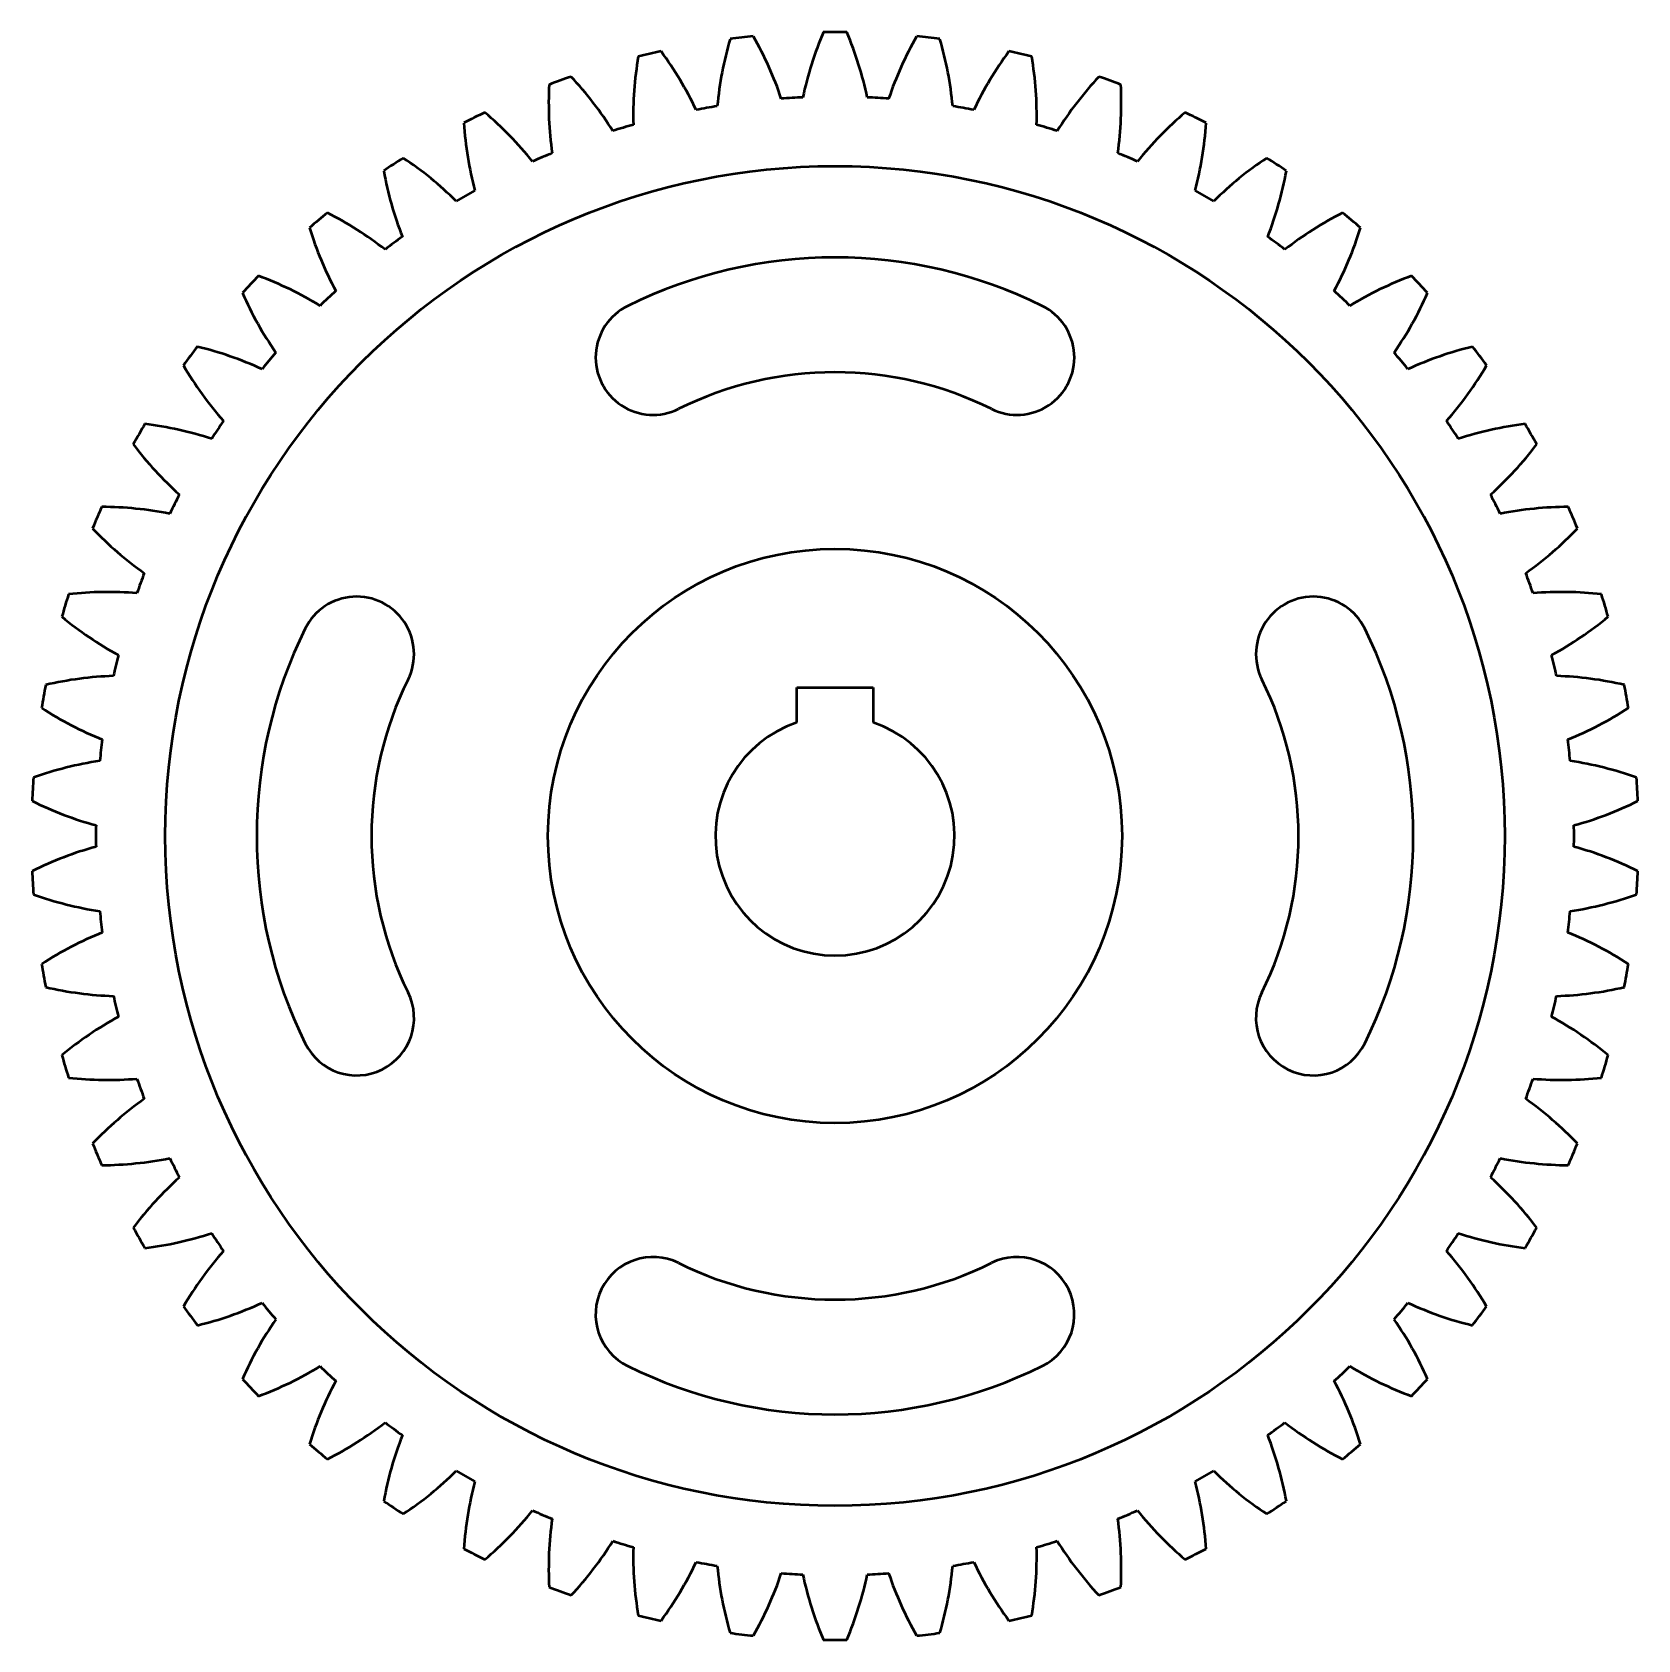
# Model space of a CAD drawing. Header units: millimetres. Extents: x 24 to 191, y 108 to 276.
import ezdxf

# ---------------------------------------------------------------- set-up
doc = ezdxf.new("R2010")
doc.units = ezdxf.units.MM
doc.layers.add('Visible (ISO)', color=7, linetype='Continuous', lineweight=50)

msp = doc.modelspace()

# ---------------------------------------------------------------- linework, layer by layer
at = {"layer": 'Visible (ISO)'}
for p, q in [((103.42, 203.68), (103.42, 207.34)), ((103.42, 207.34), (111.42, 207.34)), ((111.42, 207.34), (111.42, 203.68))]:
    msp.add_line(p, q, dxfattribs=at)
for radius in [70, 30]:
    msp.add_circle((107.42, 191.84), radius, dxfattribs=at)
for centre, radius, start, end in [((140.05, 261.41), 36.79, 156.9328, 168.0785), ((107.42, 191.84), 84, 89.1667, 90.8333), ((74.8, 261.41), 36.79, 11.9215, 23.0672), ((107.42, 191.84), 84, 102.5, 104.1667), ((59.63, 252.01), 36.79, 25.2549, 36.4005), ((131.75, 264.73), 36.79, 163.5995, 174.7451), ((107.42, 191.84), 84, 95.8333, 97.5), ((66.94, 257.15), 36.79, 18.5882, 29.7338), ((147.9, 257.15), 36.79, 150.2662, 161.4118), ((107.42, 191.84), 84, 82.5, 84.1667), ((83.09, 264.73), 36.79, 5.2549, 16.4005), ((155.21, 252.01), 36.79, 143.5995, 154.7451), ((107.42, 191.84), 84, 75.8333, 77.5), ((123.12, 267.06), 36.79, 170.2662, 181.4118), ((91.72, 267.06), 36.79, 358.5882, 9.7338), ((107.42, 191.84), 84, 109.1667, 110.8333), ((52.97, 246.06), 36.79, 31.9215, 43.0672), ((161.88, 246.06), 36.79, 136.9328, 148.0785), ((107.42, 191.84), 84, 69.1667, 70.8333), ((114.28, 268.38), 36.79, 176.9328, 188.0785), ((107.42, 191.84), 77.25, 92.5, 94.1667), ((107.42, 191.84), 77.25, 85.8333, 87.5), ((100.56, 268.38), 36.79, 351.9215, 3.0672), ((107.42, 191.84), 84, 115.8333, 117.5), ((47.04, 239.37), 36.79, 38.5882, 49.7338), ((107.42, 191.84), 77.25, 99.1667, 100.8333), ((107.42, 191.84), 77.25, 79.1667, 80.8333), ((167.8, 239.37), 36.79, 130.2662, 141.4118), ((107.42, 191.84), 84, 62.5, 64.1667), ((105.35, 268.65), 36.79, 183.5995, 194.7451), ((107.42, 191.84), 77.25, 105.8333, 107.5), ((107.42, 191.84), 77.25, 72.5, 74.1667), ((109.49, 268.65), 36.79, 345.2549, 356.4005), ((107.42, 191.84), 84, 122.5, 124.1667), ((41.93, 232.04), 36.79, 45.2549, 56.4005), ((107.42, 191.84), 77.25, 112.5, 114.1667), ((107.42, 191.84), 77.25, 65.8333, 67.5), ((172.91, 232.04), 36.79, 123.5995, 134.7451), ((107.42, 191.84), 84, 55.8333, 57.5), ((96.45, 267.89), 36.79, 190.2662, 201.4118), ((118.4, 267.89), 36.79, 338.5882, 349.7338), ((107.42, 191.84), 77.25, 119.1667, 120.8333), ((107.42, 191.84), 77.25, 59.1667, 60.8333), ((107.42, 191.84), 84, 129.1667, 130.8333), ((87.69, 266.11), 36.79, 196.9328, 208.0785), ((37.7, 224.16), 36.79, 51.9215, 63.0672), ((177.14, 224.16), 36.79, 116.9328, 128.0785), ((127.15, 266.11), 36.79, 331.9215, 343.0672), ((107.42, 191.84), 84, 49.1667, 50.8333), ((107.42, 191.84), 77.25, 125.8333, 127.5), ((107.42, 191.84), 77.25, 52.5, 54.1667), ((107.42, 203.43), 48.86, 63.6581, 116.3419), ((107.42, 191.84), 84, 135.8333, 137.5), ((34.42, 215.85), 36.79, 58.5882, 69.7338), ((180.42, 215.85), 36.79, 110.2662, 121.4118), ((107.42, 191.84), 84, 42.5, 44.1667), ((107.42, 191.84), 77.25, 132.5, 134.1667), ((107.42, 191.84), 77.25, 45.8333, 47.5), ((79.2, 263.31), 36.79, 203.5995, 214.7451), ((88.4, 241.84), 6, 116.3419, 296.3419), ((126.44, 241.84), 6, 243.6581, 63.6581), ((135.64, 263.31), 36.79, 325.2549, 336.4005), ((107.42, 191.84), 84, 142.5, 144.1667), ((32.13, 207.21), 36.79, 65.2549, 76.4005), ((107.42, 191.84), 77.25, 139.1667, 140.8333), ((107.42, 191.84), 77.25, 39.1667, 40.8333), ((182.71, 207.21), 36.79, 103.5995, 114.7451), ((107.42, 191.84), 84, 35.8333, 37.5), ((71.09, 259.55), 36.79, 210.2662, 221.4118), ((107.42, 203.43), 36.86, 63.6581, 116.3419), ((143.75, 259.55), 36.79, 318.5882, 329.7338), ((107.42, 191.84), 77.25, 145.8333, 147.5), ((107.42, 191.84), 77.25, 32.5, 34.1667), ((107.42, 191.84), 84, 149.1667, 150.8333), ((30.85, 198.37), 36.79, 71.9215, 83.0672), ((183.99, 198.37), 36.79, 96.9328, 108.0785), ((107.42, 191.84), 84, 29.1667, 30.8333), ((63.48, 254.88), 36.79, 216.9328, 228.0785), ((151.36, 254.88), 36.79, 311.9215, 323.0672), ((107.42, 191.84), 77.25, 152.5, 154.1667), ((107.42, 191.84), 77.25, 25.8333, 27.5), ((107.42, 191.84), 84, 155.8333, 157.5), ((30.61, 189.44), 36.79, 78.5882, 89.7338), ((184.23, 189.44), 36.79, 90.2662, 101.4118), ((107.42, 191.84), 84, 22.5, 24.1667), ((56.46, 249.35), 36.79, 223.5995, 234.7451), ((158.38, 249.35), 36.79, 305.2549, 316.4005), ((107.42, 191.84), 77.25, 159.1667, 160.8333), ((107.42, 191.84), 77.25, 19.1667, 20.8333), ((107.42, 191.84), 84, 162.5, 164.1667), ((31.41, 180.54), 36.79, 85.2549, 96.4005), ((57.42, 210.85), 6, 333.6581, 153.6581), ((157.42, 210.85), 6, 26.3419, 206.3419), ((183.43, 180.54), 36.79, 83.5995, 94.7451), ((107.42, 191.84), 84, 15.8333, 17.5), ((50.12, 243.05), 36.79, 230.2662, 241.4118), ((95.83, 191.84), 48.86, 153.6581, 206.3419), ((119.01, 191.84), 48.86, 333.6581, 26.3419), ((164.72, 243.05), 36.79, 298.5882, 309.7338), ((107.42, 191.84), 77.25, 165.8333, 167.5), ((107.42, 191.84), 77.25, 12.5, 14.1667), ((33.24, 171.79), 36.79, 91.9215, 103.0672), ((181.61, 171.79), 36.79, 76.9328, 88.0785), ((107.42, 191.84), 84, 169.1667, 170.8333), ((95.83, 191.84), 36.86, 153.6581, 206.3419), ((119.01, 191.84), 36.86, 333.6581, 26.3419), ((107.42, 191.84), 84, 9.1667, 10.8333), ((44.57, 236.05), 36.79, 236.9328, 248.0785), ((170.28, 236.05), 36.79, 291.9215, 303.0672), ((107.42, 191.84), 12.5, 108.6629, 71.3371), ((107.42, 191.84), 77.25, 172.5, 174.1667), ((107.42, 191.84), 77.25, 5.8333, 7.5), ((36.06, 163.31), 36.79, 98.5882, 109.7338), ((178.78, 163.31), 36.79, 70.2662, 81.4118), ((107.42, 191.84), 84, 175.8333, 177.5), ((107.42, 191.84), 84, 2.5, 4.1667), ((39.86, 228.45), 36.79, 243.5995, 254.7451), ((174.98, 228.45), 36.79, 285.2549, 296.4005), ((107.42, 191.84), 77.25, 179.1667, 180.8333), ((107.42, 191.84), 77.25, 359.1667, 0.8333), ((39.86, 155.22), 36.79, 105.2549, 116.4005), ((174.98, 155.22), 36.79, 63.5995, 74.7451), ((107.42, 191.84), 84, 182.5, 184.1667), ((107.42, 191.84), 84, 355.8333, 357.5), ((36.06, 220.36), 36.79, 250.2662, 261.4118), ((178.78, 220.36), 36.79, 278.5882, 289.7338), ((107.42, 191.84), 77.25, 185.8333, 187.5), ((107.42, 191.84), 77.25, 352.5, 354.1667), ((44.57, 147.62), 36.79, 111.9215, 123.0672), ((170.28, 147.62), 36.79, 56.9328, 68.0785), ((107.42, 191.84), 84, 189.1667, 190.8333), ((107.42, 191.84), 84, 349.1667, 350.8333), ((33.24, 211.88), 36.79, 256.9328, 268.0785), ((107.42, 191.84), 77.25, 192.5, 194.1667), ((57.42, 172.82), 6, 206.3419, 26.3419), ((157.42, 172.82), 6, 153.6581, 333.6581), ((107.42, 191.84), 77.25, 345.8333, 347.5), ((181.61, 211.88), 36.79, 271.9215, 283.0672), ((50.12, 140.63), 36.79, 118.5882, 129.7338), ((164.72, 140.63), 36.79, 50.2662, 61.4118), ((107.42, 191.84), 84, 195.8333, 197.5), ((107.42, 191.84), 84, 342.5, 344.1667), ((31.41, 203.14), 36.79, 263.5995, 274.7451), ((107.42, 191.84), 77.25, 199.1667, 200.8333), ((107.42, 191.84), 77.25, 339.1667, 340.8333), ((183.43, 203.14), 36.79, 265.2549, 276.4005), ((56.46, 134.32), 36.79, 125.2549, 136.4005), ((158.38, 134.32), 36.79, 43.5995, 54.7451), ((107.42, 191.84), 84, 202.5, 204.1667), ((107.42, 191.84), 84, 335.8333, 337.5), ((30.61, 194.23), 36.79, 270.2662, 281.4118), ((107.42, 191.84), 77.25, 205.8333, 207.5), ((107.42, 191.84), 77.25, 332.5, 334.1667), ((184.23, 194.23), 36.79, 258.5882, 269.7338), ((63.48, 128.79), 36.79, 131.9215, 143.0672), ((151.36, 128.79), 36.79, 36.9328, 48.0785), ((107.42, 191.84), 84, 209.1667, 210.8333), ((30.85, 185.3), 36.79, 276.9328, 288.0785), ((107.42, 191.84), 77.25, 212.5, 214.1667), ((107.42, 191.84), 77.25, 325.8333, 327.5), ((183.99, 185.3), 36.79, 251.9215, 263.0672), ((107.42, 191.84), 84, 329.1667, 330.8333), ((71.09, 124.12), 36.79, 138.5882, 149.7338), ((143.75, 124.12), 36.79, 30.2662, 41.4118), ((88.4, 141.84), 6, 63.6581, 243.6581), ((107.42, 180.25), 36.86, 243.6581, 296.3419), ((126.44, 141.84), 6, 296.3419, 116.3419), ((32.13, 176.46), 36.79, 283.5995, 294.7451), ((107.42, 191.84), 77.25, 219.1667, 220.8333), ((107.42, 191.84), 77.25, 319.1667, 320.8333), ((182.71, 176.46), 36.79, 245.2549, 256.4005), ((107.42, 191.84), 84, 215.8333, 217.5), ((79.2, 120.36), 36.79, 145.2549, 156.4005), ((135.64, 120.36), 36.79, 23.5995, 34.7451), ((107.42, 191.84), 84, 322.5, 324.1667), ((34.42, 167.82), 36.79, 290.2662, 301.4118), ((107.42, 191.84), 77.25, 225.8333, 227.5), ((107.42, 180.25), 48.86, 243.6581, 296.3419), ((107.42, 191.84), 77.25, 312.5, 314.1667), ((180.42, 167.82), 36.79, 238.5882, 249.7338), ((107.42, 191.84), 84, 222.5, 224.1667), ((87.69, 117.57), 36.79, 151.9215, 163.0672), ((127.15, 117.57), 36.79, 16.9328, 28.0785), ((107.42, 191.84), 84, 315.8333, 317.5), ((37.7, 159.51), 36.79, 296.9328, 308.0785), ((107.42, 191.84), 77.25, 232.5, 234.1667), ((107.42, 191.84), 77.25, 305.8333, 307.5), ((177.14, 159.51), 36.79, 231.9215, 243.0672), ((107.42, 191.84), 84, 229.1667, 230.8333), ((96.45, 115.78), 36.79, 158.5882, 169.7338), ((118.4, 115.78), 36.79, 10.2662, 21.4118), ((107.42, 191.84), 84, 309.1667, 310.8333), ((41.93, 151.63), 36.79, 303.5995, 314.7451), ((107.42, 191.84), 77.25, 239.1667, 240.8333), ((105.35, 115.02), 36.79, 165.2549, 176.4005), ((107.42, 191.84), 77.25, 299.1667, 300.8333), ((109.49, 115.02), 36.79, 3.5995, 14.7451), ((172.91, 151.63), 36.79, 225.2549, 236.4005), ((107.42, 191.84), 84, 235.8333, 237.5), ((47.04, 144.3), 36.79, 310.2662, 321.4118), ((107.42, 191.84), 77.25, 245.8333, 247.5), ((107.42, 191.84), 77.25, 292.5, 294.1667), ((167.8, 144.3), 36.79, 218.5882, 229.7338), ((107.42, 191.84), 84, 302.5, 304.1667), ((114.28, 115.3), 36.79, 171.9215, 183.0672), ((100.56, 115.3), 36.79, 356.9328, 8.0785), ((52.97, 137.61), 36.79, 316.9328, 328.0785), ((107.42, 191.84), 77.25, 252.5, 254.1667), ((107.42, 191.84), 77.25, 285.8333, 287.5), ((161.88, 137.61), 36.79, 211.9215, 223.0672), ((107.42, 191.84), 84, 242.5, 244.1667), ((123.12, 116.61), 36.79, 178.5882, 189.7338), ((59.63, 131.66), 36.79, 323.5995, 334.7451), ((107.42, 191.84), 77.25, 259.1667, 260.8333), ((107.42, 191.84), 77.25, 279.1667, 280.8333), ((155.21, 131.66), 36.79, 205.2549, 216.4005), ((91.72, 116.61), 36.79, 350.2662, 1.4118), ((107.42, 191.84), 84, 295.8333, 297.5), ((131.75, 118.94), 36.79, 185.2549, 196.4005), ((66.94, 126.52), 36.79, 330.2662, 341.4118), ((107.42, 191.84), 77.25, 265.8333, 267.5), ((140.05, 122.26), 36.79, 191.9215, 203.0672), ((74.8, 122.26), 36.79, 336.9328, 348.0785), ((107.42, 191.84), 77.25, 272.5, 274.1667), ((147.9, 126.52), 36.79, 198.5882, 209.7338), ((83.09, 118.94), 36.79, 343.5995, 354.7451), ((107.42, 191.84), 84, 249.1667, 250.8333), ((107.42, 191.84), 84, 289.1667, 290.8333), ((107.42, 191.84), 84, 255.8333, 257.5), ((107.42, 191.84), 84, 282.5, 284.1667), ((107.42, 191.84), 84, 262.5, 264.1667), ((107.42, 191.84), 84, 269.1667, 270.8333), ((107.42, 191.84), 84, 275.8333, 277.5)]:
    msp.add_arc(centre, radius, start, end, dxfattribs=at)

doc.saveas('drawing.dxf')
